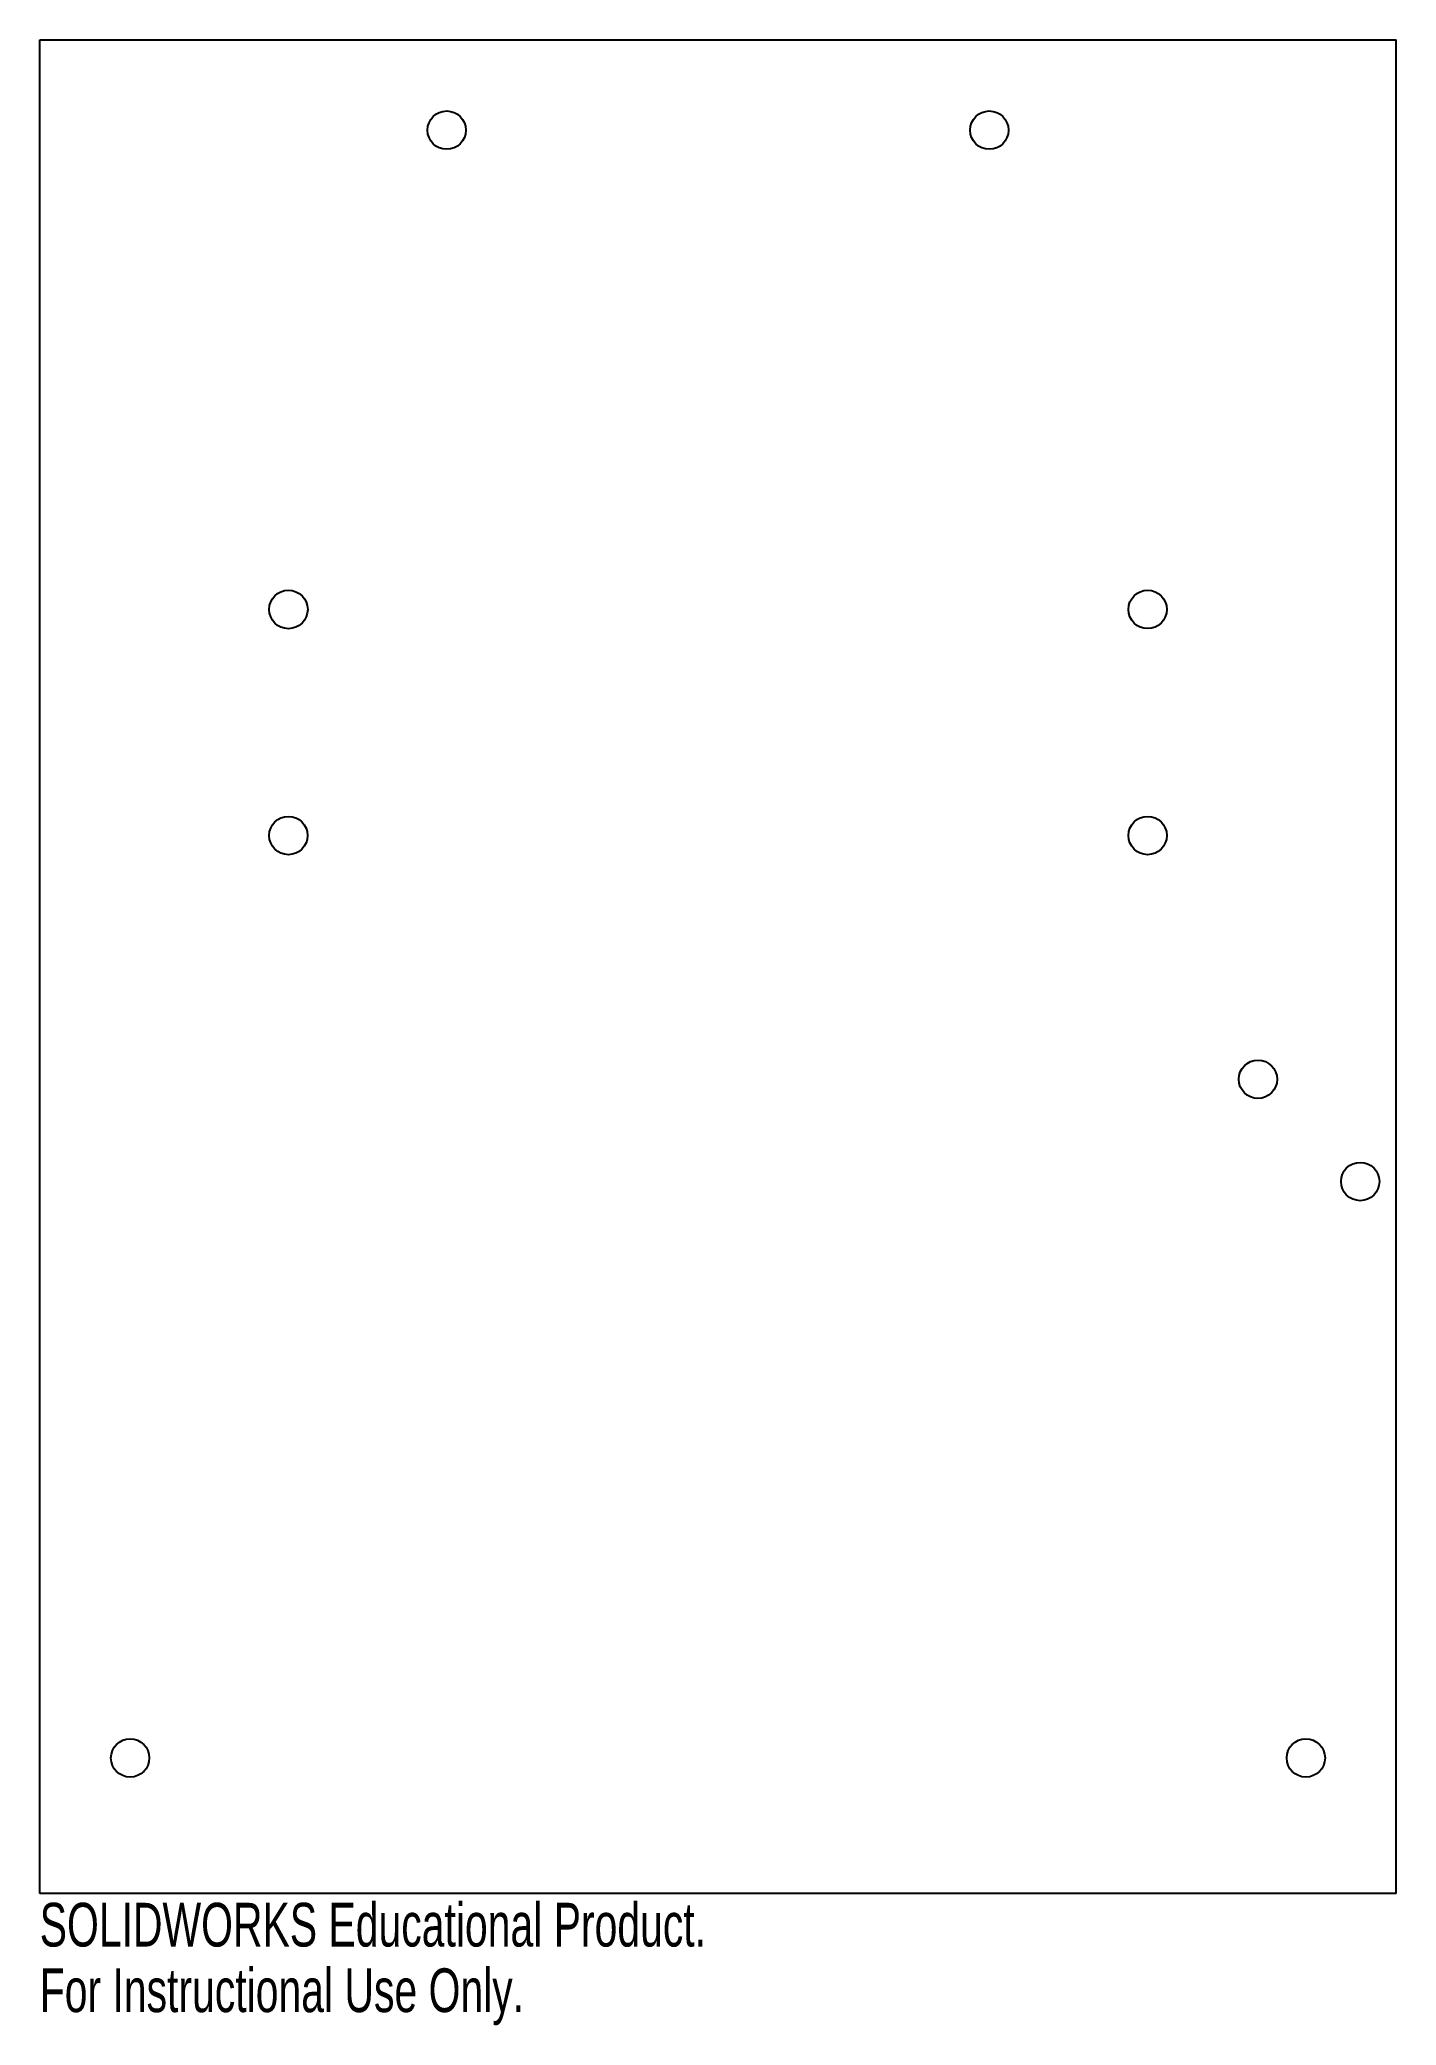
# Model space of a CAD drawing. Header units: millimetres. Extents: x -75 to 75, y 60 to 280.
import ezdxf

# ---------------------------------------------------------------- set-up
doc = ezdxf.new("R2010")
doc.units = ezdxf.units.MM
doc.styles.add('SLDTEXTSTYLE0', font='TXT', dxfattribs={"width": 0.7})

msp = doc.modelspace()

# ---------------------------------------------------------------- linework, layer by layer
at = {"color": 7, "linetype": 'Continuous', "lineweight": 25}
for p, q in [((-75, 75), (-75, 280)), ((-75, 280), (75, 280)), ((75, 75), (75, 280)), ((75, 75), (-75, 75))]:
    msp.add_line(p, q, dxfattribs=at)
for centre, radius in [((-30, 270), 2.12), ((30, 270), 2.12), ((-47.5, 217), 2.13), ((47.5, 217), 2.12), ((-47.5, 192), 2.12), ((47.5, 192), 2.12), ((59.7, 165.05), 2.12), ((71.01, 153.74), 2.12), ((-65, 90), 2.12), ((65, 90), 2.12)]:
    msp.add_circle(centre, radius, dxfattribs=at)

# ---------------------------------------------------------------- texts
at = {"color": 7, "linetype": 'Continuous', "char_height": 4.8336, "attachment_point": 1, "style": 'SLDTEXTSTYLE0'}
for s, insert in [('SOLIDWORKS Educational Product.', (-75, 73.98)), ('For Instructional Use Only.', (-75, 66.73))]:
    msp.add_mtext(s, dxfattribs=dict(at, insert=insert))

doc.saveas('drawing.dxf')
